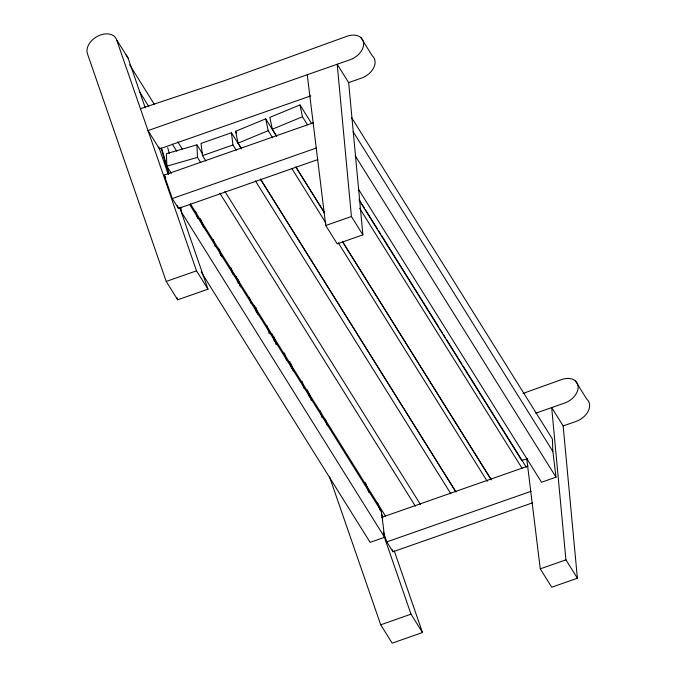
<?xml version="1.0" encoding="UTF-8"?>
<svg xmlns="http://www.w3.org/2000/svg" width="677" height="677" viewBox="0 0 677 677"><rect width="100%" height="100%" fill="white"/><g stroke="black" fill="none" stroke-linecap="round" stroke-linejoin="round"><path stroke-width="1.02" d="M241.427 148.525L238.067 143.143L235.579 131.313L265.714 118.847L276.36 135.891M311.742 123.764L299.97 104.935L269.844 117.4L272.332 129.222L276.808 136.399M238.067 143.143L268.194 130.669L265.714 118.847M272.332 129.222L302.458 116.757L299.97 104.935M523.067 393.413L561.673 379.535A16.265 11.297 -32 0 1 578.09 386.059A16.265 11.297 -32 0 1 564.567 403.077L535.719 413.19M310.751 95.889L159.476 148.94L148.009 130.585L350.06 59.737A16.265 11.297 -32 0 0 363.583 42.71A16.265 11.297 -32 0 0 347.166 36.194L224.375 80.698L140.435 108.684M307.248 74.749L325.755 225.509L337.222 243.864L362.889 234.86L348.655 82.602L361.526 78.083A16.265 11.297 -32 0 0 372.325 55.886L360.858 37.531M241.537 148.906L231.449 132.768L201.018 143.439L202.516 155.634L205.876 161.016M202.516 155.634L232.947 144.971L236.307 150.345M317.809 159.569L178.474 208.431L172.296 198.547L164.189 175.089L313.519 122.723M172.296 198.547L316.616 147.941M166.212 281.454L196.516 270.825L207.983 289.181L177.679 299.809L166.212 281.454L87.443 53.728A16.265 11.297 -32 0 1 98.275 35.906A16.265 11.297 -32 0 1 116.579 39.715L128.046 58.07L145.276 107.88M325.755 225.509L351.422 216.513L337.188 64.247L348.655 82.602M526.765 458.921L540.263 568.849L551.73 587.204L577.388 578.209L563.154 425.943L576.034 421.432A16.265 11.297 -32 0 0 586.824 399.227L575.357 380.872M381.676 517.38L528.018 466.064M189.535 204.327L381.422 511.465L384.587 537.276L370.116 542.353L201.171 271.926M351.541 117.519L552.381 438.984L552.847 451.356L556.012 477.167L541.541 482.244L358.607 189.433M383.427 532.114L386.804 541.888L531.115 491.282M386.804 541.888L392.982 551.772L532.317 502.909M380.711 624.795L411.015 614.166L422.482 632.521L392.178 643.15L380.711 624.795L329.589 476.972M540.263 568.849L565.921 559.854L551.687 407.588L563.154 425.943M527.721 458.651L521.688 460.402L358.895 199.825M202.567 153.823L196.965 144.861L166.381 153.679L166.889 166.195L171.366 173.371M166.889 166.195L197.464 157.377L200.824 162.759M353.123 131.676L552.847 451.356M355.18 155.702L556.012 477.167M359.927 200.891L361.044 202.677M362.161 204.471L364.404 208.059M365.529 209.853L377.292 228.691M378.409 230.485L380.652 234.073M381.777 235.858L438.924 327.338M440.042 329.132L442.284 332.712M443.401 334.506L445.644 338.094M446.769 339.888L461.892 364.099M463.017 365.893L526.325 467.232M302.458 116.757L307.502 124.83M359.605 208.228L522.085 468.298M351.422 216.513L362.889 234.86M565.921 559.854L577.388 578.209M295.857 166.889L324.435 212.629M342.359 241.325L491.392 479.866M295.967 167.278L324.537 213.01M342.469 241.706L490.943 479.358M268.194 130.669L272.679 137.846M291.728 168.336L325.908 223.046M338.229 242.772L487.262 481.322M235.579 131.313L236.705 133.107M260.476 179.016L456.01 491.993M260.586 179.397L455.562 491.477M255.356 180.835L450.89 493.821M224.925 191.506L420.459 504.492M219.881 193.25L415.416 506.227M129.62 64.789L154.238 104.19M177.729 141.798L182.206 148.965M139.276 91.277L148.788 106.501M172.288 144.108L176.765 151.267M164.376 160.855L166.618 164.435M190.415 203.862L385.391 515.942M164.189 175.089L165.73 177.552M384.587 537.276L181.512 212.231L180.877 207.069M377.69 503.019L380.449 510.991M381.481 513.978L382.86 517.964M394.234 550.841L422.482 632.521M392.305 549.817L392.982 551.772M365.538 482.676L368.982 492.636M384.138 536.472L411.015 614.166M158.782 146.951L168.353 174.624M179.727 207.5L207.983 289.181M177.459 205.495L178.474 208.431M116.579 39.715L196.516 270.825M176.985 297.812L177.679 299.809M236.307 276.495L238.338 283.545M230.992 267.982L232.736 274.033M219.534 249.661L221.574 256.71M218.586 248.129L220.626 255.187M213.272 239.624L215.303 246.673M202.11 222.301L203.557 227.337M200.578 218.764L202.609 225.813M195.551 211.258L197.591 218.316M167.668 147.637L169.411 153.679M162.023 149.456L168.988 173.634M161.075 147.933L168.624 174.124M325.451 419.224L327.16 425.283M320.136 410.719L322.134 417.785M309.262 393.295L311.259 400.361M307.451 389.85L309.448 396.917M302.137 381.346L304.125 388.412M291.254 363.921L293.251 370.988M289.731 361.493L291.728 368.559M284.416 352.979L286.405 360.046M273.821 336.571L276.106 344.644M272.298 334.133L274.287 341.2M266.975 325.629L269.26 333.702M255.813 307.197L257.81 314.263M254.577 305.776L256.575 312.842M249.263 297.262L250.972 303.321M238.38 279.846L240.377 286.913M231.449 132.768L232.947 144.971M196.965 144.861L197.464 157.377M125.871 54.778A16.265 11.297 -32 0 1 128.046 58.07"/></g></svg>
